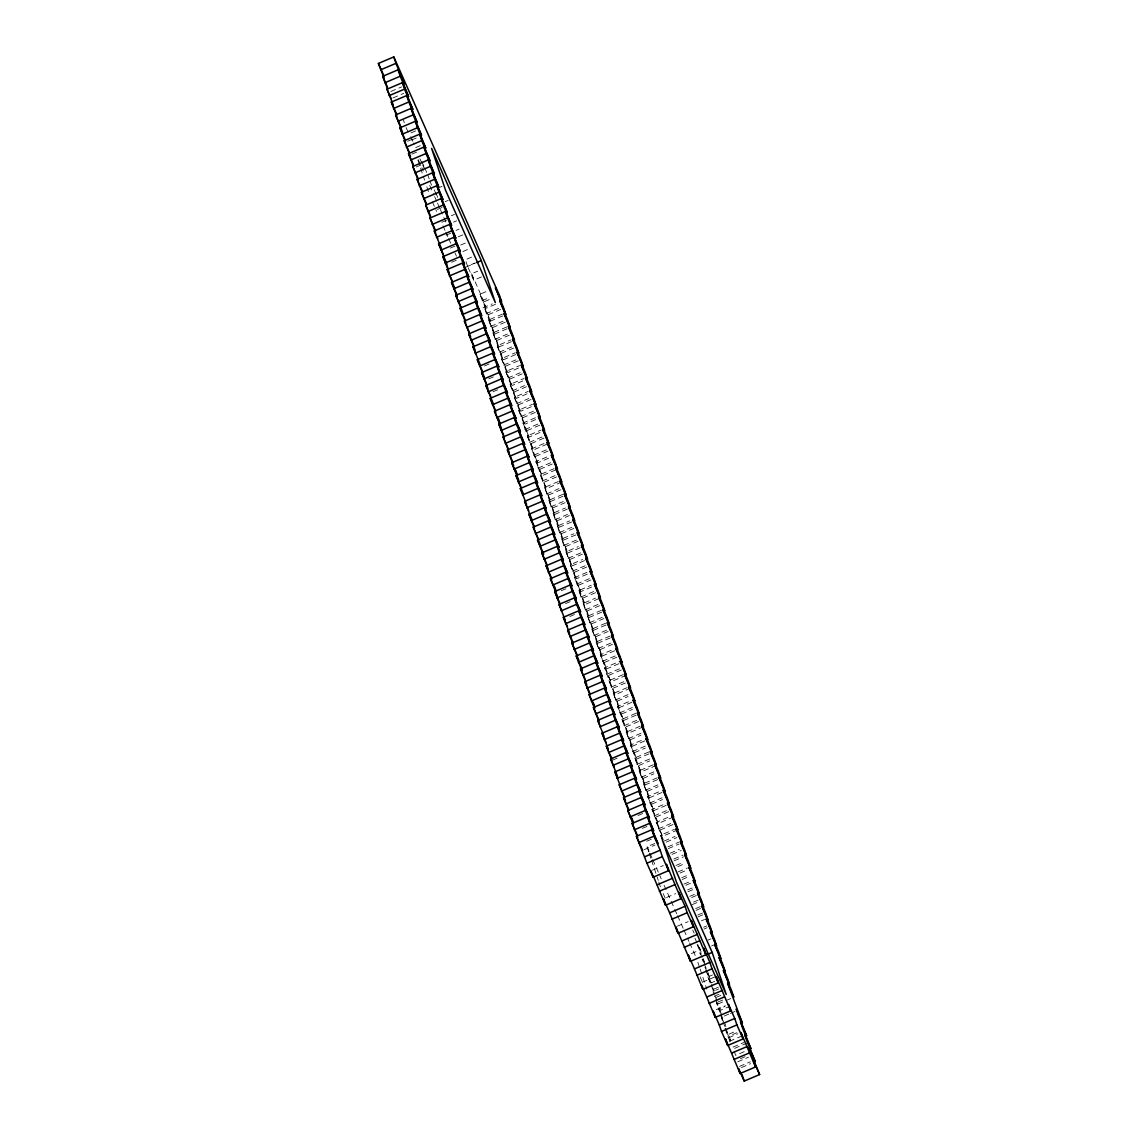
<?xml version="1.0" encoding="UTF-8"?>
<svg xmlns="http://www.w3.org/2000/svg" width="1138" height="1138" viewBox="0 0 1138 1138"><rect width="100%" height="100%" fill="white"/><g stroke="black" fill="none" stroke-linecap="round" stroke-linejoin="round"><path stroke-width="0.75" stroke-dasharray="5 3.75" d="M390.818 91.495L401.614 86.915M392.966 97.939L403.762 93.344M411.003 132.904L415.626 130.941M407.646 141.226L412.269 139.249M411.615 140.002L416.238 138.025M420.292 145.607L415.669 147.584L413.606 142.904M411.942 154.099L416.579 152.136M416.252 166.987L420.875 165.01M437.39 188.339L442.028 186.362M445.157 201.696L448.23 200.388M437.461 209.449L442.099 207.486M451.359 215.722L454.446 214.413M441.772 222.323L446.395 220.359M453.521 222.166L456.594 220.857M456.039 230.402L459.126 229.094M446.068 235.21L450.691 233.247M458.187 236.832L462.81 234.869M450.364 248.084L454.987 246.121M460.705 245.068L465.328 243.105M462.853 251.512L469.027 248.895M451.587 262.281L456.21 260.317M471.545 257.131L465.385 259.749L467.533 266.192L475.243 262.921M465.897 267.131L475.143 263.205M481.459 276.932L473.749 280.218L471.587 273.774L477.761 271.157M502.811 315.895L490.464 321.129L479.952 294.23L486.125 291.613M482.114 300.674L489.809 297.402M495.428 304.33L486.168 308.256L484.02 301.812L490.194 299.194M482.996 307.815L492.242 303.889M507.107 328.782L494.774 334.017L486.41 313.562L501.83 307.004M488.316 314.7L500.649 309.451M511.403 341.656L499.07 346.891L488.558 319.991L502.427 314.102M490.706 326.435L503.039 321.201M492.626 327.573L508.046 321.03M515.713 354.544L503.366 359.779L492.854 332.879L506.737 326.976M495.002 339.323L507.349 334.074M496.922 340.461L509.255 335.212M518.459 368.072L507.676 372.652L497.164 345.753L511.033 339.864M499.312 352.197L511.645 346.962M501.218 353.335L513.551 348.1M522.769 380.96L511.972 385.54L501.46 358.641L515.329 352.737M484.447 365.981L489.07 364.018M503.608 365.085L515.941 359.836M505.528 366.223L520.934 359.665M527.065 393.833L516.268 398.414L505.756 371.514L519.639 365.625M488.743 378.854L493.366 376.891M507.904 377.958L520.237 372.723M509.824 379.096L522.157 373.861M531.361 406.721L520.578 411.302L510.066 384.402L523.935 378.499M493.053 391.742L497.676 389.779M512.214 390.846L524.547 385.597M514.12 391.984L526.453 386.735M535.671 419.595L524.874 424.175L514.362 397.276L528.231 391.387M516.51 403.72L528.843 398.485M518.416 404.858L533.836 398.314M539.967 432.483L529.17 437.063L518.658 410.164L532.541 404.26M520.806 416.608L536.226 410.05M522.726 417.746L538.146 411.188M547.35 444.048L533.48 449.937L525.116 429.481L522.954 423.037L536.837 417.148M525.116 429.481L540.536 422.938M527.022 430.619L542.442 424.076M548.573 458.244L537.776 462.825L527.264 435.925L541.133 430.022M529.412 442.369L543.281 436.466M531.318 443.507L546.738 436.949M555.956 469.809L542.072 475.698L531.56 448.799L546.98 442.255M533.708 455.243L547.591 449.354M535.628 456.381L547.961 451.146M561.788 482.043L546.368 488.586L535.856 461.687L549.739 455.783M538.018 468.131L551.887 462.227M539.924 469.269L552.257 464.019M563.011 496.225L550.678 501.46L540.166 474.56L554.035 468.671M542.314 481.004L556.183 475.115M544.22 482.142L556.553 476.907M567.307 509.113L554.974 514.348L544.462 487.448L558.345 481.545M546.61 493.892L558.943 488.643M548.53 495.03L560.863 489.781M571.617 521.986L559.27 527.221L548.758 500.322L562.641 494.433M550.906 506.766L563.253 501.531M552.826 507.904L565.159 502.669M575.913 534.874L563.58 540.109L555.216 519.653L553.068 513.21L565.401 507.961M555.216 519.653L567.549 514.404M557.122 520.791L569.455 515.542M580.209 547.748L567.876 552.983L559.512 532.527L557.364 526.083L569.697 520.848M559.512 532.527L571.845 527.292M561.432 533.665L573.765 528.43M584.505 560.636L572.172 565.871L563.808 545.415L561.66 538.971L573.993 533.722M563.808 545.415L577.691 539.512M565.728 546.553L578.061 541.304M587.265 574.164L576.482 578.744L565.97 551.845L578.303 546.61M568.118 558.289L581.987 552.399M570.024 559.427L582.357 554.192M591.575 587.052L580.778 591.632L570.266 564.733L582.599 559.483M572.414 571.176L587.834 564.619M574.32 572.314L586.667 567.065M598.958 598.616L585.074 604.506L574.562 577.606L586.895 572.371M576.71 584.05L590.594 578.161M561.247 590.736L565.871 588.773M578.63 585.188L590.963 579.953M601.718 612.159L589.384 617.393L581.02 596.938L578.858 590.494L591.205 585.245M581.02 596.938L594.889 591.035M565.543 603.609L570.166 601.646M582.926 598.076L598.346 591.518M606.013 625.032L593.68 630.267L585.316 609.812L583.168 603.368L595.501 598.133M585.316 609.812L599.185 603.922M569.839 616.497L574.477 614.534M587.222 610.95L599.57 605.715M610.309 637.92L597.976 643.155L587.464 616.255L601.348 610.352M589.612 622.699L603.496 616.796M591.532 623.837L603.865 618.588M614.62 650.794L602.287 656.029L591.76 629.129L605.644 623.24M593.922 635.573L607.792 629.684M595.828 636.711L608.161 631.476M618.916 663.682L606.582 668.916L596.07 642.017L609.94 636.114M598.218 648.461L612.088 642.557M600.124 649.599L612.457 644.35M626.298 675.247L610.878 681.79L600.366 654.891L614.25 649.001M602.514 661.334L616.398 655.445M604.434 662.472L616.768 657.238M630.594 688.134L615.174 694.678L606.81 674.222L604.662 667.778L620.082 661.221M606.81 674.222L620.694 668.319M608.73 675.36L624.15 668.803M631.818 702.317L619.485 707.552L608.972 680.652L624.392 674.109M611.12 687.096L624.99 681.207M613.026 688.234L625.359 682.999M636.114 715.205L623.78 720.439L613.268 693.54L627.138 687.637M615.416 699.984L629.3 694.08M617.337 701.122L628.119 696.527M643.496 726.769L628.076 733.313L617.564 706.414L631.448 700.524M619.712 712.857L633.596 706.968M621.633 713.995L632.429 709.415M644.72 740.966L632.387 746.201L621.874 719.301L637.28 712.744M624.022 725.745L639.442 719.188M625.928 726.883L639.812 720.98M649.016 753.84L636.683 759.074L626.17 732.175L640.04 726.286M628.318 738.619L642.202 732.73M630.239 739.757L641.021 735.176M656.398 765.419L640.979 771.962L630.466 745.063L644.35 739.159M612.529 760.156L617.152 758.178M632.614 751.507L646.498 745.603M634.535 752.645L645.331 748.05M657.622 779.601L645.289 784.836L634.762 757.936L650.182 751.393M636.924 764.38L650.794 758.491M638.831 765.518L649.627 760.938M661.918 792.489L649.585 797.724L639.072 770.824L654.492 764.267M641.22 777.268L655.09 771.365M643.126 778.406L653.923 773.812M666.214 805.363L653.881 810.597L643.368 783.698L657.252 777.809M645.516 790.142L657.849 784.907M647.437 791.28L658.219 786.699M673.596 816.942L658.191 823.485L647.664 796.586L661.548 790.682M649.826 803.03L662.16 797.781M651.733 804.168L662.529 799.573M677.907 829.815L662.487 836.359L651.974 809.459L665.844 803.57M638.048 815.491L642.671 813.528M654.122 815.903L666.455 810.669M656.029 817.041L669.912 811.152M642.344 828.379L646.967 826.416M663.255 839.688L656.27 822.347L670.154 816.444M658.418 828.791L670.751 823.542M660.339 829.929L674.208 824.026M646.64 841.252L651.263 839.289M662.188 840.057L660.566 835.221L674.45 829.332M648.717 851.821L647.038 846.786L654.748 843.5M664.265 841.01L675.062 836.43M644.165 849.659L654.962 845.079M666.171 842.148L676.968 837.568M667.949 846.8L678.746 842.205M668.333 848.592L679.116 844.012M670.111 853.23L679.358 849.304M672.017 854.382L681.264 850.442M673.796 859.019L683.042 855.093M674.165 860.812L683.426 856.886M652.529 870.129L663.326 865.534M675.944 865.463L683.654 862.191M677.864 866.601L685.574 863.329M678.092 871.907L687.352 867.967M680.012 873.045L687.722 869.773M681.79 877.683L687.964 875.065M682.16 879.489L689.87 876.203M683.938 884.126L691.648 880.855M685.858 885.264L692.018 882.647M666.498 897.512L675.744 893.586M687.637 889.916L692.26 887.953M688.006 891.708L694.166 889.091M689.784 896.36L695.944 893.728M691.691 897.498L696.328 895.535M693.469 902.135L698.106 900.172M692.302 904.596L698.476 901.965M695.631 908.579L700.254 906.616M696.001 910.372L700.624 908.409M697.779 915.023L702.402 913.06M698.149 916.815L702.772 914.852M677.38 926.204L688.177 921.624M701.463 920.813L704.55 919.49M703.611 927.242L706.698 925.934M703.981 929.049L707.068 927.726M707.921 940.13L710.994 938.822M691.349 953.601L700.61 949.661M711.606 945.92L714.692 944.597M713.483 991.141L707.879 976.916L712.502 974.953M707.722 973.374L709.785 978.054L712.872 976.745M702.231 982.293L714.579 977.058M711.563 982.706L714.65 981.383M718.348 987.172L712.175 989.79L714.251 994.47M715.631 990.273L718.718 988.965M718.946 994.271L714.323 996.234L720.539 1010.26L729.785 1006.333M720.866 995.409L716.243 997.372L714.166 992.706M718.021 1002.023L722.644 1000.06M730.724 998.581L718.391 1003.816L716.769 998.979M716.2 1009.676L725.461 1005.75M720.013 1012.237L718.633 1009.122L724.792 1006.49M724.237 1016.035L728.861 1014.072M730.397 1013.417L735.02 1011.454M729.984 1041.114L727.225 1034.883L736.471 1030.943M730.752 1040.843L729.145 1036.021L736.855 1032.749M728.633 1037.728L737.879 1033.802M729.373 1041.313L743.256 1035.424M733.071 1047.102L743.868 1042.522M747.31 1043.005L733.441 1048.895L735.589 1055.339L744.835 1051.412M740.454 1058.667L745.077 1056.704M737.737 1061.782L748.534 1057.188M739.515 1066.42L750.312 1061.839M741.435 1067.558L750.682 1063.632M410.832 136.674L412.909 141.34M421.885 161.596L423.962 166.276M424.645 167.827L426.722 172.507M437.76 197.429L434.318 189.648L435.925 194.47M471.587 273.774L484.02 301.812M406.081 127.527L408.158 132.207M419.894 158.694L421.97 163.36M422.653 164.925L424.033 168.04M430.249 182.066L431.629 185.181M468.216 267.743L473.749 280.218M479.952 294.23L486.168 308.256M490.464 321.129L484.262 307.118L486.41 313.562M418.315 159.775L423.293 170.985M429.68 185.409L433.934 195.025M434.645 196.632L436.779 201.44M437.49 203.033L439.624 207.841M440.335 209.449L446.722 223.873M488.558 319.991L494.774 334.017M492.854 332.879L499.07 346.891M497.164 345.753L503.366 359.779M432.34 201.767L436.594 211.383M442.981 225.793L445.114 230.601M445.826 232.209L447.959 237.017M448.671 238.624L450.804 243.432M455.058 253.049L456.48 256.249M501.46 358.641L507.676 372.652M505.756 371.514L511.972 385.54M510.066 384.402L516.268 398.414M514.362 397.276L520.578 411.302M518.658 410.164L524.874 424.175M522.954 423.037L529.17 437.063M527.264 435.925L533.48 449.937M531.56 448.799L537.776 462.825M535.856 461.687L542.072 475.698M540.166 474.56L546.368 488.586M544.462 487.448L550.678 501.46M548.758 500.322L554.974 514.348M553.068 513.21L559.27 527.221M557.364 526.083L563.58 540.109M561.66 538.971L567.876 552.983M565.97 551.845L572.172 565.871M570.266 564.733L576.482 578.744M574.562 577.606L580.778 591.632M578.858 590.494L585.074 604.506M583.168 603.368L589.384 617.393M587.464 616.255L593.68 630.267M591.76 629.129L597.976 643.155M596.07 642.017L602.287 656.029M600.366 654.891L606.582 668.916M604.662 667.778L610.878 681.79M608.972 680.652L615.174 694.678M613.268 693.54L619.485 707.552M617.564 706.414L623.78 720.439M621.874 719.301L628.076 733.313M626.17 732.175L632.387 746.201M630.466 745.063L636.683 759.074M634.762 757.936L640.979 771.962M639.072 770.824L645.289 784.836M643.368 783.698L649.585 797.724M647.664 796.586L653.881 810.597M651.974 809.459L658.191 823.485M656.27 822.347L662.487 836.359M660.566 835.221L662.643 839.901M692.743 930.059L694.123 933.174M694.977 938.267L697.039 942.947M697.736 944.497L701.193 952.293L699.031 945.849M697.125 944.711L701.264 954.057M702.032 957.385L699.273 951.155L700.354 954.369M702.729 958.936L705.489 965.166M702.118 959.149L703.497 962.264M704.18 963.829L706.257 968.495M704.948 967.144L707.025 971.824M705.731 970.472L711.25 982.933M707.879 976.916L712.018 986.262M712.701 987.812L714.095 990.928L711.933 984.498M714.934 996.02L717.011 1000.7M721.307 1013.574L716.471 1002.678L718.633 1009.122M647.038 846.786L649.172 851.58M649.883 853.187L652.017 857.995M652.714 859.603L661.249 878.835M664.08 885.236L670.467 899.66M671.178 901.268L674.023 907.669M674.734 909.276L676.868 914.084M677.579 915.692L683.255 928.508M683.966 930.102L688.931 941.325M689.642 942.933L695.332 955.749M720.695 1013.787L723.455 1020.018M721.464 1017.116L724.223 1023.346M722.929 1021.995L724.991 1026.675M725.688 1028.226L729.145 1036.021M726.457 1031.554L730.596 1040.9M663.184 893.586L665.317 898.394M700.112 976.902L702.246 981.71M703.341 958.737L704.408 961.951M707.637 971.61L709.785 978.054M724.835 1023.133L725.916 1026.362M720.781 1015.551L722.388 1020.388M725.077 1028.439L727.225 1034.883M697.864 962.307L699.557 967.357M700.112 969.035L706.84 989.192M428.101 175.622L429.168 178.837M417.874 160.003L424.602 180.16M426.835 186.874L429.083 193.602M649.286 853.5L650.964 858.536M651.533 860.214L658.262 880.371M658.817 882.05L660.495 887.099M403.25 119.533L404.317 122.762"/><path stroke-width="1.5" d="M383.99 77.683L378.385 63.444L393.805 56.9L499.44 295.268L501.588 301.712L495.371 287.686L503.736 308.142L505.884 314.586L499.682 300.56L508.046 321.03L510.194 327.474L503.978 313.448L512.342 333.903L514.49 340.347L508.273 326.322L516.638 346.791L518.786 353.235L512.584 339.209L520.934 359.665L523.096 366.109L516.88 352.083L525.244 372.553L527.392 378.997L521.176 364.971L529.54 385.426L531.688 391.87L525.471 377.844L533.836 398.314L535.998 404.758L529.782 390.732L538.146 411.188L540.294 417.632L534.078 403.606L542.442 424.076L544.59 430.52L538.374 416.494L546.738 436.949L548.886 443.393L542.684 429.367L551.048 449.837L553.196 456.281L546.98 442.255L555.344 462.711L557.492 469.155L551.276 455.129L559.64 475.599L561.788 482.043L555.586 468.017L563.95 488.472L566.098 494.916L559.882 480.89L568.246 501.36L570.394 507.804L564.178 493.778L572.542 514.234L574.69 520.678L568.488 506.652L576.838 527.122L579 533.566L572.784 519.54L581.148 539.995L583.296 546.439L577.08 532.413L585.444 552.883L587.592 559.327L581.376 545.301L589.74 565.757L591.902 572.201L585.686 558.175L594.05 578.645L596.198 585.088L589.982 571.063L598.346 591.518L600.494 597.962L594.278 583.936L602.642 604.406L604.79 610.85L598.588 596.824L606.952 617.28L609.1 623.724L602.884 609.698L611.248 630.168L613.396 636.611L607.18 622.586L615.544 643.041L617.692 649.485L611.49 635.459L619.854 655.929L622.002 662.373L615.786 648.347L624.15 668.803L626.298 675.247L620.082 661.221L628.446 681.69L630.594 688.134L624.392 674.109L632.742 694.564L634.904 701.008L628.688 686.982L637.052 707.452L639.2 713.896L632.984 699.87L641.348 720.326L643.496 726.769L637.28 712.744L645.644 733.213L647.807 739.657L641.59 725.631L649.954 746.087L652.102 752.531L645.886 738.505L654.25 758.975L656.398 765.419L650.182 751.393L658.546 771.849L660.709 778.292L654.492 764.267L662.857 784.736L665.005 791.18L658.788 777.154L667.153 797.61L669.3 804.054L663.084 790.028L671.448 810.498L673.596 816.942L667.394 802.916L675.759 823.371L677.907 829.815L671.69 815.79L680.055 836.259L682.203 842.703L675.986 828.677L684.351 849.133L686.499 855.577L680.296 841.551L688.661 862.021L690.809 868.465L684.592 854.439L692.957 874.894L695.105 881.338L688.888 867.312L697.253 887.782L699.401 894.226L693.184 880.2L701.549 900.656L703.711 907.1L697.494 893.074L705.859 913.544L708.007 919.988L701.79 905.962L710.155 926.417L712.303 932.861L706.086 918.835L714.451 939.305L716.613 945.749L710.397 931.723L718.761 952.179L720.909 958.623L714.692 944.597L723.057 965.067L725.205 971.511L718.988 957.485L727.353 977.94L729.501 984.384L723.299 970.358L731.663 990.828L733.811 997.272L727.595 983.246L742.403 1023.034L736.201 1009.008L738.349 1015.452L746.713 1035.907L740.497 1021.881L742.645 1028.325L751.009 1048.795L744.793 1034.769L746.941 1041.213L755.305 1061.669L749.103 1047.643L751.251 1054.087L759.615 1074.557L744.195 1081.1L738.662 1068.639M380.547 69.887L395.953 63.344L393.805 56.9M387.603 89.006L382.695 76.331L398.115 69.788L404.317 83.799L395.953 63.344M384.843 82.775L400.263 76.218L398.115 69.788M393.279 104.995L386.991 89.205L402.411 82.661L408.627 96.687L400.263 76.218M389.139 95.649L404.559 89.105L402.411 82.661M396.892 116.318L391.287 102.093L406.707 95.549L412.923 109.561L404.559 89.105M393.435 108.537L408.855 101.979L406.707 95.549M402.582 132.321L395.597 114.966L411.017 108.423L417.219 122.449L408.855 101.979M397.745 121.41L413.165 114.867L411.017 108.423M405.498 142.079L399.893 127.854L415.313 121.311L421.529 135.322L413.165 114.867M402.041 134.298L417.461 127.741L415.313 121.311M410.491 156.518L404.189 140.728L419.609 134.184L425.825 148.21L417.461 127.741M406.337 147.172L421.757 140.628L419.609 134.184M413.407 166.29L408.499 153.616L423.905 147.072L430.121 161.084L421.757 140.628M410.647 160.06L426.067 153.502L423.905 147.072M418.4 180.729L412.795 166.489L428.215 159.946L434.431 173.972L426.067 153.502M414.943 172.933L430.363 166.39L428.215 159.946M422.696 193.602L417.091 179.377L432.511 172.834L438.727 186.845L430.363 166.39M419.239 185.821L434.659 179.263L432.511 172.834M426.309 204.925L421.387 192.251L436.807 185.707L443.023 199.733L434.659 179.263M423.549 198.695L438.969 192.151L436.807 185.707M430.605 217.813L425.697 205.139L441.117 198.595L447.319 212.607L438.969 192.151M427.845 211.583L443.265 205.025L441.117 198.595M435.598 232.252L429.993 218.012L445.413 211.469L451.63 225.495L443.265 205.025M432.141 224.456L447.561 217.913L445.413 211.469M441.274 248.24L434.289 230.9L449.709 224.357L455.925 238.368L447.561 217.913M436.451 237.344L451.857 230.786L449.709 224.357M446.964 264.244L438.599 243.774L454.019 237.23L460.221 251.256L451.857 230.786M440.747 250.218L456.167 243.674L454.019 237.23M449.183 272.451L442.895 256.662L458.315 250.118L464.532 264.13L456.167 243.674M445.043 263.106L460.463 256.548L458.315 250.118M454.873 288.44L447.191 269.535L462.611 262.992L468.828 277.018L460.463 256.548M476.68 262.551L481.317 260.588L431.601 148.409L445.627 190.402L495.329 302.58L481.317 260.588M449.339 275.979L464.759 269.436L462.611 262.992M457.092 296.648L451.502 282.423L466.921 275.88L473.124 289.891L464.759 269.436M453.649 288.867L469.069 282.309L466.921 275.88M462.782 312.651L455.797 295.297L471.217 288.753L477.434 302.779L469.069 282.309M457.945 301.741L473.365 295.197L471.217 288.753M465.698 322.41L460.093 308.185L475.513 301.641L481.73 315.653L473.365 295.197M462.241 314.629L477.661 308.071L475.513 301.641M470.691 336.848L464.404 321.058L479.809 314.515L486.026 328.541L477.661 308.071M466.552 327.502L481.971 320.959L479.809 314.515M474.987 349.736L468.7 333.946L484.119 327.403L490.336 341.414L481.971 320.959M470.848 340.39L486.267 333.832L484.119 327.403M479.98 364.174L472.995 346.82L488.415 340.276L494.632 354.302L486.267 333.832M475.143 353.264L490.563 346.72L488.415 340.276M484.276 377.048L477.291 359.708L492.711 353.164L498.928 367.176L490.563 346.72M479.454 366.151L494.874 359.594L492.711 353.164M487.889 388.371L481.602 372.581L497.022 366.038L503.238 380.064L494.874 359.594M483.75 379.025L499.169 372.482L497.022 366.038M493.579 404.374L485.898 385.469L501.317 378.926L507.534 392.937L499.169 372.482M488.046 391.913L503.465 385.355L501.317 378.926M495.798 412.582L490.194 398.343L505.613 391.799L511.83 405.825L503.465 385.355M492.356 404.787L507.761 398.243L505.613 391.799M501.488 428.571L494.504 411.231L509.924 404.687L516.126 418.699L507.761 398.243M496.652 417.674L512.072 411.117L509.924 404.687M504.404 438.343L498.8 424.104L514.22 417.561L520.436 431.587L512.072 411.117M500.948 430.548L516.368 424.005L514.22 417.561M509.397 452.782L503.096 436.992L518.515 430.449L524.732 444.46L516.368 424.005M505.258 443.436L520.663 436.878L518.515 430.449M513.693 465.655L507.406 449.866L522.826 443.322L529.028 457.348L520.663 436.878M509.554 456.31L524.974 449.766L522.826 443.322M518.686 480.094L511.702 462.753L527.122 456.21L533.338 470.222L524.974 449.766M513.85 469.197L529.27 462.64L527.122 456.21M522.982 492.982L515.998 475.627L531.418 469.084L537.634 483.109L529.27 462.64M518.146 482.071L533.566 475.528L531.418 469.084M526.595 504.305L520.308 488.515L535.714 481.971L541.93 495.983L533.566 475.528M522.456 494.959L537.876 488.401L535.714 481.971M532.271 520.294L524.604 501.389L540.024 494.845L546.24 508.871L537.876 488.401M526.752 507.833L542.172 501.289L540.024 494.845M534.504 528.501L528.9 514.276L544.32 507.733L550.536 521.745L542.172 501.289M531.048 520.72L546.468 514.163L544.32 507.733M540.18 544.505L533.21 527.15L548.616 520.607L554.832 534.632L546.468 514.163M535.358 533.594L550.778 527.05L548.616 520.607M543.111 554.263L537.506 540.038L552.926 533.494L559.142 547.506L550.778 527.05M539.654 546.482L555.074 539.924L552.926 533.494M548.089 568.701L541.802 552.912L557.222 546.368L563.438 560.394L555.074 539.924M543.95 559.355L559.37 552.812L557.222 546.368M551.702 580.024L546.098 565.799L561.518 559.256L567.734 573.268L559.37 552.812M548.26 572.243L563.68 565.686L561.518 559.256M557.392 596.028L550.408 578.673L565.828 572.13L572.03 586.155L563.68 565.686M552.556 585.117L567.976 578.573L565.828 572.13M560.309 605.786L554.704 591.561L570.124 585.017L576.34 599.029L567.976 578.573M556.852 598.005L572.272 591.447L570.124 585.017M565.302 620.224L559 604.434L574.42 597.891L580.636 611.917L572.272 591.447M561.162 610.878L576.568 604.335L574.42 597.891M569.597 633.112L563.31 617.322L578.73 610.779L584.932 624.79L576.568 604.335M565.458 623.766L580.878 617.209L578.73 610.779M573.211 644.435L567.606 630.196L583.026 623.652L589.242 637.678L580.878 617.209M569.754 636.64L585.174 630.096L583.026 623.652M578.886 660.424L571.902 643.084L587.322 636.54L593.538 650.552L585.174 630.096M574.05 649.528L589.47 642.97L587.322 636.54M581.803 670.197L576.212 655.957L591.632 649.414L597.834 663.44L589.47 642.97M578.36 662.401L593.78 655.858L591.632 649.414M586.795 684.635L580.508 668.845L595.928 662.302L602.144 676.313L593.78 655.858M582.656 675.289L598.076 668.731L595.928 662.302M589.726 694.393L584.804 681.719L600.224 675.175L606.44 689.201L598.076 668.731M586.952 688.163L602.372 681.619L600.224 675.175M594.705 708.832L589.114 694.607L604.52 688.063L610.736 702.075L602.372 681.619M591.262 701.051L606.682 694.493L604.52 688.063M599.015 721.72L593.41 707.48L608.83 700.937L615.046 714.963L606.682 694.493M595.558 713.924L610.978 707.381L608.83 700.937M604.008 736.158L597.706 720.368L613.126 713.825L619.342 727.836L610.978 707.381M599.854 726.812L615.274 720.254L613.126 713.825M608.304 749.032L602.002 733.242L617.422 726.698L623.638 740.724L615.274 720.254M604.164 739.686L619.584 733.142L617.422 726.698M611.917 760.355L606.312 746.13L621.732 739.586L627.934 753.598L619.584 733.142M608.46 752.574L623.88 746.016L621.732 739.586M617.593 776.358L610.608 759.003L626.028 752.46L632.244 766.486L623.88 746.016M612.756 765.447L628.176 758.904L626.028 752.46M619.826 784.566L614.904 771.891L630.324 765.348L636.54 779.359L628.176 758.904M617.066 778.335L632.472 771.777L630.324 765.348M625.502 800.555L619.214 784.765L634.634 778.221L640.836 792.247L632.472 771.777M621.362 791.209L636.782 784.665L634.634 778.221M628.418 810.327L623.51 797.653L638.93 791.109L645.146 805.121L636.782 784.665M625.658 804.097L641.078 797.539L638.93 791.109M633.411 824.765L627.806 810.526L643.226 803.983L649.442 818.009L641.078 797.539M629.954 816.97L645.374 810.427L643.226 803.983M637.707 837.639L632.116 823.414L647.536 816.871L653.738 830.882L645.374 810.427M634.264 829.858L649.684 823.3L647.536 816.871M653.056 875.449L665.559 905.265L680.979 898.707L666.413 864.226L668.561 870.67L653.141 877.213L646.925 863.201L636.412 836.288L651.832 829.744L658.049 843.77L649.684 823.3M638.56 842.732L653.98 836.188L651.832 829.744M644.777 856.758L660.196 850.2L653.98 836.188M646.925 863.201L662.344 856.644L660.196 850.2M657.195 884.795L672.615 878.252M659.357 891.239L674.777 884.695M677.451 931.695L675.844 926.858L690.425 961.34L705.845 954.796L691.264 920.315L693.412 926.759L677.992 933.302L669.628 912.847L685.048 906.289L678.831 892.277L680.979 898.707M671.776 919.276L687.196 912.733L685.048 906.289M682.06 940.884L697.48 934.341M684.208 947.328L699.628 940.77M707.537 954.369L712.16 952.406L662.458 840.228L676.484 882.22L726.186 994.399L712.16 952.406M702.075 986.063L715.276 1017.429L730.696 1010.885L716.115 976.404L718.263 982.848L702.843 989.391L694.479 968.922L709.899 962.378L703.682 948.352L705.845 954.796M696.627 975.366L712.047 968.822L709.899 962.378M706.911 996.973L722.331 990.416M709.059 1003.417L724.479 996.86M727.694 1045.481L725.546 1039.037L740.127 1073.518L755.547 1066.975L740.966 1032.493L743.114 1038.923L727.694 1045.481L721.492 1031.455L719.33 1025.011L734.75 1018.467L728.548 1004.441L730.696 1010.885M721.492 1031.455L736.912 1024.911L734.75 1018.467M731.762 1053.063L747.182 1046.505M733.91 1059.492L749.33 1052.949M378.385 63.444L383.919 75.919M382.695 76.331L387.517 87.242M386.991 89.205L391.131 98.551M391.287 102.093L396.821 114.554M395.597 114.966L401.117 127.442M399.893 127.854L405.413 140.315M404.189 140.728L409.026 151.638M408.499 153.616L413.322 164.526M412.795 166.489L418.315 178.965M417.091 179.377L422.611 191.838M421.387 192.251L426.224 203.161M425.697 205.139L430.534 216.049M429.993 218.012L432.07 222.692M433.45 225.808L435.513 230.488M434.289 230.9L437.746 238.681M438.599 243.774L443.422 254.684M442.895 256.662L447.732 267.572M447.191 269.535L452.028 280.446M451.502 282.423L457.021 294.884M455.797 295.297L461.317 307.772M460.093 308.185L464.93 319.095M464.404 321.058L469.226 331.969M468.7 333.946L474.219 346.407M472.995 346.82L476.452 354.615M477.291 359.708L482.128 370.618M481.602 372.581L486.438 383.492M485.898 385.469L490.734 396.38M490.194 398.343L495.727 410.818M494.504 411.231L500.023 423.692M498.8 424.104L503.636 435.015M503.096 436.992L507.932 447.903M507.406 449.866L512.925 462.341M511.702 462.753L517.221 475.215M515.998 475.627L520.834 486.538M520.308 488.515L523.067 494.746M524.604 501.389L528.743 510.749M528.9 514.276L534.419 526.738M533.21 527.15L538.032 538.061M537.506 540.038L543.722 554.064M541.802 552.912L546.638 563.822M546.098 565.799L551.631 578.26M550.408 578.673L555.927 591.148M554.704 591.561L560.223 604.022M559 604.434L561.759 610.665M563.31 617.322L567.449 626.668M567.606 630.196L573.125 642.671M571.902 643.084L577.435 655.545M576.212 655.957L582.414 669.983M580.508 668.845L585.345 679.756M759.615 1074.557L753.399 1060.531L755.547 1066.975M584.804 681.719L590.323 694.194M662.344 856.644L668.561 870.67M687.196 912.733L693.412 926.759M712.047 968.822L718.263 982.848M736.912 1024.911L743.114 1038.923M589.114 694.607L594.633 707.068M593.41 707.48L598.929 719.956M597.706 720.368L600.466 726.599M602.002 733.242L606.156 742.602M606.312 746.13L608.375 750.795M609.755 753.911L611.831 758.591M610.608 759.003L614.065 766.799M614.904 771.891L617.678 778.122M619.214 784.765L624.037 795.675M623.51 797.653L629.029 810.114M627.806 810.526L633.34 823.002M632.116 823.414L637.636 835.875M636.412 836.288L642.629 850.314M669.628 912.847L663.411 898.821L665.559 905.265M694.479 968.922L688.262 954.91L690.425 961.34M719.33 1025.011L713.128 1010.999L715.276 1017.429M742.047 1074.656L744.195 1081.1M738.519 1068.682L740.127 1073.518M701.236 984.555L702.843 989.391M650.993 870.783L653.141 877.213M498.558 418.812L500.179 423.635M515.77 470.335L517.377 475.158M554.462 586.255L556.084 591.091M593.168 702.189L594.79 707.011M631.875 818.108L633.482 822.945"/></g></svg>
